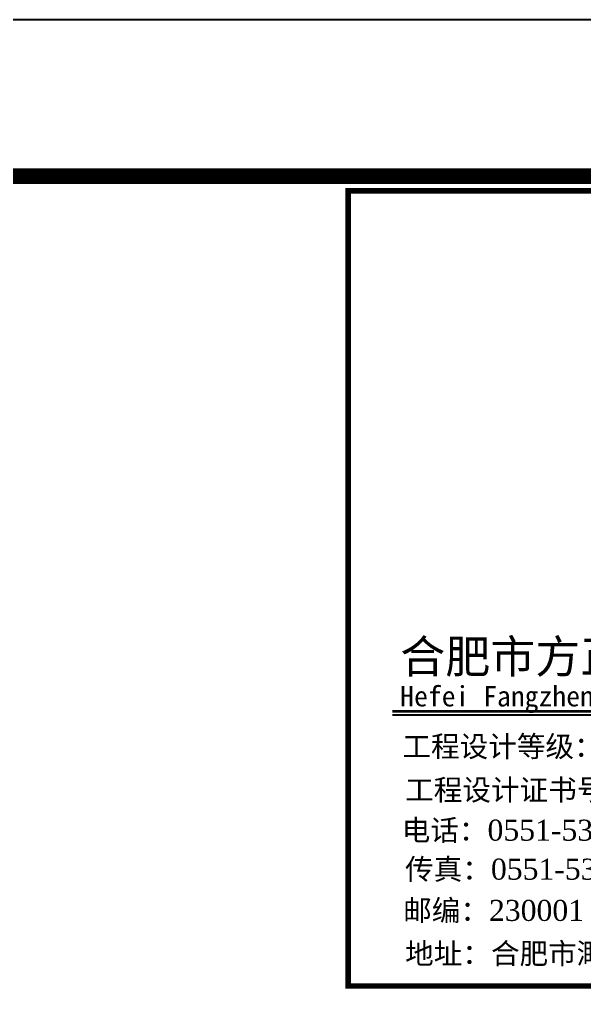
# Model space of a CAD drawing. Extents: x -2746917 to -971774, y -3334247 to -3250358.
# Drawn here: x -1417733 to -1414124, y -3280446 to -3274173 of the extents above; entities that cross this region are included whole.
import ezdxf

# ---------------------------------------------------------------- set-up
doc = ezdxf.new("R2010")
doc.units = 0
doc.header["$LTSCALE"] = 1000
doc.header["$MEASUREMENT"] = 0
doc.layers.get('0').update_dxf_attribs({"linetype": 'CONTINUOUS'})
doc.layers.add('PUB_TEXT', color=7, linetype='CONTINUOUS')
doc.layers.add('PUB_TITLE', color=4, linetype='CONTINUOUS')
doc.layers.add('yichutu', color=7, linetype='CONTINUOUS', true_color=0xffffff, plot=False)
doc.styles.add('-黑体', font='simhei.ttf')
doc.styles.add('GHF', font='times.ttf')

# ---------------------------------------------------------------- blocks, each defined once
blk = doc.blocks.new('yct-891-420-89100-42000-100-2004.0')
at = {"layer": 'yichutu', "color": 7, "true_color": 0xffffff}
blk.add_lwpolyline([(0, 0), (0, 42000), (89100, 42000), (89100, 0)], close=True, dxfattribs=at)
blk = doc.blocks.new('A$C440D491C')
at = {"color": 4, "lineweight": 35}
blk.add_line((83134.9, 37584.9), (87806.5, 37584.9), dxfattribs=at)
at = {"color": 4, "lineweight": -2}
blk.add_line((83134.9, 37562.5), (87806.5, 37562.5), dxfattribs=at)
at = {"layer": 'PUB_TITLE'}
blk.add_lwpolyline([(0, 0), (0, 42000), (89100, 42000), (89100, 0)], close=True, dxfattribs=at)
at = {"layer": 'PUB_TITLE', "const_width": 100}
blk.add_lwpolyline([(88100, 1000), (88100, 41000), (713.3, 41000), (713.3, 1000), (88100, 1000)], dxfattribs=at)
at = {"layer": 'PUB_TITLE', "color": 4, "const_width": 35.1}
blk.add_lwpolyline([(82852.3, 35831), (88073.4, 35831), (88073.4, 40907.5), (82852.3, 40907.5)], close=True, dxfattribs=at)
at = {"layer": 'PUB_TEXT'}
for s, height, style, p in [('合肥市方正城建规划设计有限公司', 210.912, '-黑体', (83185.3, 37828.5)), ('Hefei Fangzheng Urban Planning And Design Co.,Ltd', 129.922, '-黑体', (83184.9, 37615.8)), ('工程设计等级：乙级', 134.04, 'GHF', (83199, 37293.4)), ('工程设计证书号：A234009091', 134.045, 'GHF', (83216.3, 37016)), ('电话：0551-5376660-815', 134.045, 'GHF', (83194.6, 36758.7)), ('传真：0551-5376659', 134.045, 'GHF', (83216.3, 36509.8)), ('邮编：230001', 134.04, 'GHF', (83204, 36246.5)), ('地址：合肥市濉溪路99号众城国际广场1号楼16层', 134.045, 'GHF', (83216.3, 35971.1))]:
    blk.add_text(s, height=height, dxfattribs=dict(at, style=style)).set_placement(p)

msp = doc.modelspace()

# ---------------------------------------------------------------- block references
at = {"ltscale": 1.5}
msp.add_blockref('A$C440D491C', (-1498486.17, -3316173.05), dxfattribs=at)
at = {"layer": 'yichutu'}
msp.add_blockref('yct-891-420-89100-42000-100-2004.0', (-1498486.17, -3316173.05), dxfattribs=at)

doc.saveas('drawing.dxf')
